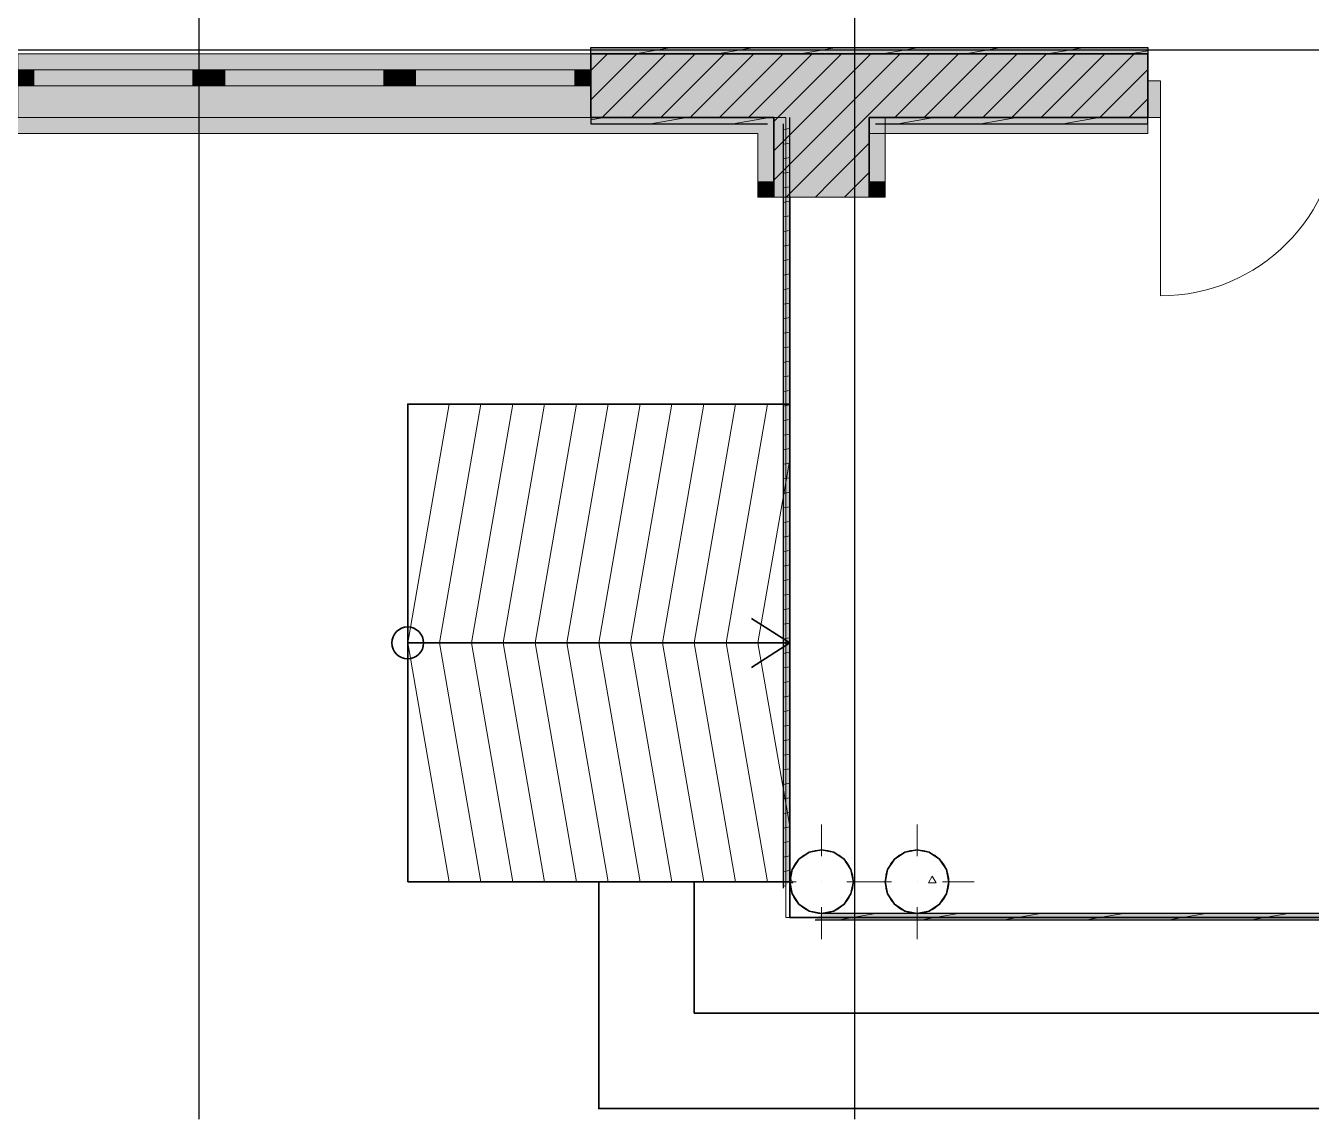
# Model space of a CAD drawing. Header units: inches. Extents: x 99 to 83418, y 65 to 21631.
# Drawn here: x 25828 to 29867, y 7742 to 11176 of the extents above; entities that cross this region are included whole.
import ezdxf

# ---------------------------------------------------------------- set-up
doc = ezdxf.new("R2010")
doc.units = ezdxf.units.IN
doc.header["$MEASUREMENT"] = 0
doc.layers.add('A-Place', color=50, linetype='Continuous')
doc.layers.add('PDF_Structural - Bearing', color=7, linetype='Continuous')
doc.layers.add('PDF_Interior$-$Furniture$', color=7, linetype='Continuous', true_color=0x573938)

msp = doc.modelspace()

# ---------------------------------------------------------------- linework, layer by layer
at = {"layer": 'A-Place'}
for p, q in [((26371.8, 19618.1), (26371.8, 7742)), ((28431.8, 19618.1), (28431.8, 7742)), ((41009.1, 11099.6), (7459.3, 11099.6))]:
    msp.add_line(p, q, dxfattribs=at)
at = {"layer": 'PDF_Interior$-$Furniture$', "color": 126, "lineweight": 25, "true_color": 0x008060}
msp.add_lwpolyline([(29353, 11088.1), (27602.9, 11088.1), (27602.9, 11108.1), (29353, 11108.1)], close=True, dxfattribs=at)
at = {"layer": 'PDF_Interior$-$Furniture$', "color": 121, "lineweight": 13, "true_color": 0x80ffdf}
for points in [[(27743.4, 11088.1), (27856.9, 11108.1)], [(28002.6, 11088.1), (28116, 11108.1)], [(28261.7, 11088.1), (28375.1, 11108.1)], [(28520.9, 11088.1), (28634.3, 11108.1)], [(28780, 11088.1), (28893.4, 11108.1)], [(29039.2, 11088.1), (29152.6, 11108.1)], [(29298.3, 11088.1), (29353, 11097.8)], [(27645.8, 10888.1), (27602.9, 10880.6)], [(27904.9, 10888.1), (27791.5, 10868.1)], [(28164, 10888.1), (28050.6, 10868.1)], [(28682.3, 10888.1), (28568.9, 10868.1)], [(28941.5, 10888.1), (28828.1, 10868.1)], [(29200.6, 10888.1), (29087.2, 10868.1)], [(29353, 10869.3), (29346.3, 10868.1)], [(28227.9, 10853.7), (28207.9, 10850.1)], [(28227.9, 10808), (28207.9, 10804.5)], [(28227.9, 10762.3), (28207.9, 10758.8)], [(28227.9, 10716.6), (28207.9, 10713.1)], [(28227.9, 10670.9), (28207.9, 10667.4)], [(28227.9, 10625.2), (28207.9, 10621.7)], [(28227.9, 10579.5), (28207.9, 10576)], [(28227.9, 10533.8), (28207.9, 10530.3)], [(28227.9, 10488.1), (28207.9, 10484.6)], [(28227.9, 10442.4), (28207.9, 10438.9)], [(28227.9, 10396.7), (28207.9, 10393.2)], [(28227.9, 10351), (28207.9, 10347.5)], [(28227.9, 10305.3), (28207.9, 10301.8)], [(28227.9, 10259.7), (28207.9, 10256.1)], [(28227.9, 10214), (28207.9, 10210.4)], [(28227.9, 10168.3), (28207.9, 10164.7)], [(28227.9, 10122.6), (28207.9, 10119)], [(28227.9, 10076.9), (28207.9, 10073.3)], [(28227.9, 10031.2), (28207.9, 10027.7)], [(28227.9, 9985.5), (28207.9, 9982)], [(28227.9, 9939.8), (28207.9, 9936.3)], [(28227.9, 9894.1), (28207.9, 9890.6)], [(28227.9, 9848.4), (28207.9, 9844.9)], [(28227.9, 9802.7), (28207.9, 9799.2)], [(28227.9, 9757), (28207.9, 9753.5)], [(28227.9, 9711.3), (28207.9, 9707.8)], [(28227.9, 9665.6), (28207.9, 9662.1)], [(28227.9, 9619.9), (28207.9, 9616.4)], [(28227.9, 9574.2), (28207.9, 9570.7)], [(28227.9, 9528.5), (28207.9, 9525)], [(28227.9, 9482.8), (28207.9, 9479.3)], [(28227.9, 9437.2), (28207.9, 9433.6)], [(28227.9, 9391.5), (28207.9, 9387.9)], [(28227.9, 9345.8), (28207.9, 9342.2)], [(28227.9, 9300.1), (28207.9, 9296.5)], [(28227.9, 9254.4), (28207.9, 9250.9)], [(28227.9, 9208.7), (28207.9, 9205.2)], [(28227.9, 9163), (28207.9, 9159.5)], [(28227.9, 9117.3), (28207.9, 9113.8)], [(28227.9, 9071.6), (28207.9, 9068.1)], [(28227.9, 9025.9), (28207.9, 9022.4)], [(28227.9, 8980.2), (28207.9, 8976.7)], [(28227.9, 8934.5), (28207.9, 8931)], [(28227.9, 8888.8), (28207.9, 8885.3)], [(28227.9, 8843.1), (28207.9, 8839.6)], [(28227.9, 8797.4), (28207.9, 8793.9)], [(28227.9, 8751.7), (28207.9, 8748.2)], [(28227.9, 8706), (28207.9, 8702.5)], [(28227.9, 8660.4), (28207.9, 8656.8)], [(28227.9, 8614.7), (28207.9, 8611.1)], [(28227.9, 8569), (28207.9, 8565.4)], [(28227.9, 8523.3), (28207.9, 8519.7)], [(28215.1, 8475.3), (28207.9, 8474.1)], [(28497.9, 8388.1), (28384.5, 8368.1)], [(28757.1, 8388.1), (28643.7, 8368.1)], [(29016.2, 8388.1), (28902.8, 8368.1)], [(29275.4, 8388.1), (29161.9, 8368.1)], [(29534.5, 8388.1), (29421.1, 8368.1)], [(29793.7, 8388.1), (29680.2, 8368.1)]]:
    msp.add_lwpolyline(points, dxfattribs=at)
at = {"layer": 'PDF_Interior$-$Furniture$', "color": 126, "lineweight": 25, "true_color": 0x008060}
for points in [[(28177.9, 10888.1), (27602.9, 10888.1), (27602.9, 10868.1), (28157.9, 10868.1)], [(28207.9, 10868.1), (28207.9, 8468.1)], [(28227.9, 8488.1), (28227.9, 10888.1)], [(28497.9, 10868.1), (29353, 10868.1), (29353, 10888.1), (28477.9, 10888.1)], [(28307.9, 8368.1), (31597.9, 8368.1)], [(31577.9, 8388.1), (28327.9, 8388.1)]]:
    msp.add_lwpolyline(points, dxfattribs=at)
at = {"layer": 'PDF_Interior$-$Furniture$', "color": 7, "lineweight": 0, "true_color": 0xffffff, "transparency": 33554559}
for points in [[(29353, 11108.1), (27602.9, 11108.1), (29353, 11088.1), (27602.9, 11088.1)], [(28157.9, 10868.1), (28177.9, 10888.1), (27602.9, 10868.1), (27602.9, 10888.1)], [(28207.9, 8468.1), (28227.9, 8488.1), (28207.9, 10868.1), (28227.9, 10888.1)], [(28477.9, 10888.1), (28497.9, 10868.1), (29353, 10888.1), (29353, 10868.1)], [(31597.9, 8368.1), (31577.9, 8388.1), (28307.9, 8368.1), (28327.9, 8388.1)]]:
    msp.add_solid(points, dxfattribs=at)
at = {"layer": 'PDF_Structural - Bearing', "color": 123, "lineweight": 18, "true_color": 0x71cebe}
msp.add_lwpolyline([(11977.9, 19838.1), (11977.9, 10888.1), (28215.4, 10888.1), (28215.4, 8375.6), (31690.3, 8375.6), (31690.3, 10888.1), (38178, 10888.1), (38178, 19838.1)], close=True, dxfattribs=at)
at = {"layer": 'PDF_Structural - Bearing', "lineweight": 13}
for points in [[(25802.9, 11088.1), (27602.9, 11088.1), (27602.9, 11038.1), (27602.9, 10988.1), (27602.9, 11038.1), (27552.9, 11038.1), (27552.9, 10988.1), (27602.9, 10988.1), (27602.9, 10888.1), (25802.9, 10888.1), (25802.9, 10988.1), (25802.9, 11038.1)], [(25802.9, 11038.1), (25852.9, 11038.1), (25852.9, 10988.1), (25802.9, 10988.1)], [(26402.9, 11038.1), (26452.9, 11038.1), (26452.9, 10988.1), (26402.9, 10988.1), (26352.9, 10988.1), (26352.9, 11038.1)], [(27002.9, 11038.1), (27052.9, 11038.1), (27052.9, 10988.1), (27002.9, 10988.1), (26952.9, 10988.1), (26952.9, 11038.1)]]:
    msp.add_lwpolyline(points, close=True, dxfattribs=at)
at = {"layer": 'PDF_Structural - Bearing', "color": 11, "lineweight": 9, "true_color": 0xfe847a}
for points in [[(27602.9, 10943.6), (27747.3, 11088.1)], [(27602.9, 11035.6), (27655.4, 11088.1)], [(27639.3, 10888.1), (27839.3, 11088.1)], [(27731.2, 10888.1), (27931.2, 11088.1)], [(27823.1, 10888.1), (28023.1, 11088.1)], [(27915, 10888.1), (28115, 11088.1)], [(28007, 10888.1), (28207, 11088.1)], [(28098.9, 10888.1), (28298.9, 11088.1)], [(28177.9, 10691.3), (28374.7, 10888.1), (28574.7, 11088.1)], [(28177.9, 10783.2), (28282.7, 10888.1), (28482.7, 11088.1)], [(28177.9, 10875.2), (28190.8, 10888.1), (28390.8, 11088.1)], [(28216.6, 10638.1), (28266.6, 10688.1), (28466.6, 10888.1), (28666.6, 11088.1)], [(28558.5, 10888.1), (28758.5, 11088.1)], [(28650.4, 10888.1), (28850.4, 11088.1)], [(28742.4, 10888.1), (28942.4, 11088.1)], [(28834.3, 10888.1), (29034.3, 11088.1)], [(28926.2, 10888.1), (29126.2, 11088.1)], [(29018.1, 10888.1), (29218.1, 11088.1)], [(29110, 10888.1), (29310, 11088.1)], [(29202, 10888.1), (29353, 11039.1)], [(29293.9, 10888.1), (29353, 10947.2)], [(28308.5, 10638.1), (28358.5, 10688.1), (28477.9, 10807.5)], [(28400.4, 10638.1), (28450.4, 10688.1), (28477.9, 10715.5)]]:
    msp.add_lwpolyline(points, dxfattribs=at)
at = {"layer": 'PDF_Structural - Bearing', "lineweight": 35}
for points in [[(28177.9, 10688.1), (28177.9, 10638.1), (28177.9, 10688.1), (28177.9, 10888.1), (27602.9, 10888.1), (27602.9, 10988.1), (27602.9, 11038.1), (27602.9, 11088.1), (29353, 11088.1), (29353, 11003.1), (29353, 11088.1), (29316, 11088.1), (29353, 11088.1)], [(29353, 10888.1), (29316, 10888.1), (29353, 10888.1), (29353, 11003.1), (29353, 11088.1), (29316, 11088.1)], [(28477.9, 10688.1), (28477.9, 10638.1), (28477.9, 10688.1), (28477.9, 10888.1), (29353, 10888.1), (29353, 11003.1), (29353, 10888.1), (29316, 10888.1)], [(28227.9, 10638.1), (28227.9, 8375.6), (31702.9, 8375.7), (31702.9, 10838.2)], [(27027.9, 9238.1), (28227.9, 9238.1), (28107.7, 9315.2)], [(28227.9, 9238.1), (28107.7, 9161)], [(32340.4, 8488.1), (32340.4, 7775.6), (27627.9, 7775.6), (27627.9, 8488.1)], [(32040.4, 8488.1), (32040.4, 8075.6), (27927.9, 8075.6), (27927.9, 8488.1)]]:
    msp.add_lwpolyline(points, dxfattribs=at)
at = {"layer": 'PDF_Structural - Bearing', "lineweight": 13}
for points in [[(25852.9, 11038.1), (26352.9, 11038.1)], [(26452.9, 11038.1), (26952.9, 11038.1)], [(27052.9, 11038.1), (27552.9, 11038.1)], [(26352.9, 10988.1), (25852.9, 10988.1)], [(26952.9, 10988.1), (26452.9, 10988.1)], [(27552.9, 10988.1), (27052.9, 10988.1)]]:
    msp.add_lwpolyline(points, dxfattribs=at)
at = {"layer": 'PDF_Structural - Bearing', "color": 30, "lineweight": 20, "true_color": 0xff6600}
msp.add_lwpolyline([(29353, 10888.1), (29393, 10888.1), (29393, 11003.1), (29353, 11003.1)], close=True, dxfattribs=at)
at = {"layer": 'PDF_Structural - Bearing', "color": 251, "lineweight": 18, "true_color": 0x6a6a6a}
for points in [[(24927.9, 10638.1), (25227.9, 10638.1), (25277.9, 10638.1), (25277.9, 10838.1), (28127.9, 10838.1), (28127.9, 10688.1), (28127.9, 10638.1), (28527.9, 10638.1), (28527.9, 10688.1), (28527.9, 10888.1), (28477.9, 10888.1), (28477.9, 10688.1)], [(28177.9, 10688.1), (28177.9, 10888.1), (28127.9, 10888.1), (25227.9, 10888.1), (25227.9, 10838.1), (25227.9, 10688.1)], [(28177.9, 10638.1), (28477.9, 10638.1)]]:
    msp.add_lwpolyline(points, dxfattribs=at)
msp.add_lwpolyline([(29353, 10888.1), (28478.1, 10888.1), (28478.1, 10838.1), (29353, 10838.1)], close=True, dxfattribs=at)
at = {"layer": 'PDF_Structural - Bearing', "color": 30, "lineweight": 18, "true_color": 0xff6600}
msp.add_lwpolyline([(29393, 10888.1), (29393, 10328.1, 0.414208), (29953, 10888.1, 0.414241), (30513, 10328.1), (30513, 10888.1)], format="xyb", dxfattribs=at)
at = {"layer": 'PDF_Structural - Bearing', "lineweight": 35}
msp.add_lwpolyline([(27027.9, 8488.1), (28227.9, 8488.1), (28227.9, 9988.1), (27027.9, 9988.1)], close=True, dxfattribs=at)
at = {"layer": 'PDF_Structural - Bearing', "color": 8, "lineweight": 15, "true_color": 0x7f7f7f}
for points in [[(27158.1, 8488.1), (27027.9, 9238.1), (27158.1, 9988.1)], [(27258.1, 8488.1), (27127.9, 9238.1), (27258.1, 9988.1)], [(27358.1, 8488.1), (27227.9, 9238.1), (27358.1, 9988.1)], [(27458.1, 8488.1), (27327.9, 9238.1), (27458.1, 9988.1)], [(27558.1, 8488.1), (27427.9, 9238.1), (27558.1, 9988.1)], [(27658.1, 8488.1), (27527.9, 9238.1), (27658.1, 9988.1)], [(27758.1, 8488.1), (27627.9, 9238.1), (27758.1, 9988.1)], [(27858.1, 8488.1), (27727.9, 9238.1), (27858.1, 9988.1)], [(27958.1, 8488.1), (27827.9, 9238.1), (27958.1, 9988.1)], [(28058.1, 8488.1), (27927.9, 9238.1), (28058.1, 9988.1)], [(28158.1, 8488.1), (28027.9, 9238.1), (28158.1, 9988.1)], [(28227.9, 8662.2), (28127.9, 9238.1), (28227.9, 9814)]]:
    msp.add_lwpolyline(points, dxfattribs=at)
at = {"layer": 'PDF_Structural - Bearing', "color": 1, "lineweight": 0}
for points in [[(28327.9, 8568.1), (28327.9, 8668.1)], [(28627.9, 8568.1), (28627.9, 8668.1)], [(28247.9, 8488.1), (28147.9, 8488.1)], [(28327.9, 8488.1), (28327.9, 8488.1)], [(28407.9, 8488.1), (28507.9, 8488.1)], [(28547.9, 8488.1), (28447.9, 8488.1)], [(28627.9, 8488.1), (28627.9, 8488.1)], [(28707.9, 8488.1), (28807.9, 8488.1)], [(28327.9, 8408.1), (28327.9, 8308.1)], [(28627.9, 8408.1), (28627.9, 8308.1)]]:
    msp.add_lwpolyline(points, dxfattribs=at)
at = {"layer": 'PDF_Structural - Bearing', "color": 14, "lineweight": 35, "true_color": 0xa80f02}
for points in [[(28227.9, 8488.1), (28235.5, 8449.8), (28257.1, 8417.4), (28289.6, 8395.7), (28327.9, 8388.1), (28366.1, 8395.7), (28398.6, 8417.4), (28420.2, 8449.8), (28427.9, 8488.1), (28420.2, 8526.4), (28398.6, 8558.8), (28366.1, 8580.5), (28327.9, 8588.1), (28289.6, 8580.5), (28257.1, 8558.8), (28235.5, 8526.4)], [(28527.9, 8488.1), (28535.5, 8449.8), (28557.1, 8417.4), (28589.6, 8395.7), (28627.9, 8388.1), (28666.1, 8395.7), (28698.6, 8417.4), (28720.2, 8449.8), (28727.9, 8488.1), (28720.2, 8526.4), (28698.6, 8558.8), (28666.1, 8580.5), (28627.9, 8588.1), (28589.6, 8580.5), (28557.1, 8558.8), (28535.5, 8526.4)]]:
    msp.add_lwpolyline(points, close=True, dxfattribs=at)
at = {"layer": 'PDF_Structural - Bearing', "color": 85, "lineweight": 9, "true_color": 0x68b353}
msp.add_lwpolyline([(28230, 8498.9), (28238.2, 8484.7), (28228.5, 8484.7)], dxfattribs=at)
msp.add_lwpolyline([(28688.2, 8484.7), (28663.8, 8484.7), (28676, 8505.9)], close=True, dxfattribs=at)
at = {"layer": 'PDF_Structural - Bearing', "lineweight": 35}
msp.add_circle((27027.8, 9238.1), 50, dxfattribs=at)
at = {"layer": 'PDF_Structural - Bearing', "lineweight": 0}
for centre in [(28327.9, 8488.1), (28627.9, 8488.1)]:
    msp.add_circle(centre, 100, dxfattribs=at)
at = {"layer": 'PDF_Structural - Bearing', "color": 7, "lineweight": 0, "true_color": 0xffffff, "transparency": 33554559}
for points in [[(25802.9, 10888.1), (25802.9, 11088.1), (27602.9, 10888.1), (27602.9, 11088.1)], [(27602.9, 10888.1), (27602.9, 11088.1), (29353, 10888.1), (29353, 11088.1)], [(25802.9, 11038.1), (25802.9, 10988.1), (25852.9, 11038.1), (25852.9, 10988.1)], [(26352.9, 10988.1), (26352.9, 11038.1), (25852.9, 10988.1), (25852.9, 11038.1)], [(26402.9, 10988.1), (26402.9, 11038.1), (26352.9, 10988.1), (26352.9, 11038.1)], [(26402.9, 11038.1), (26402.9, 10988.1), (26452.9, 11038.1), (26452.9, 10988.1)], [(26952.9, 10988.1), (26952.9, 11038.1), (26452.9, 10988.1), (26452.9, 11038.1)], [(27002.9, 10988.1), (27002.9, 11038.1), (26952.9, 10988.1), (26952.9, 11038.1)], [(27002.9, 11038.1), (27002.9, 10988.1), (27052.9, 11038.1), (27052.9, 10988.1)], [(27552.9, 10988.1), (27552.9, 11038.1), (27052.9, 10988.1), (27052.9, 11038.1)], [(27602.9, 10988.1), (27602.9, 11038.1), (27552.9, 10988.1), (27552.9, 11038.1)], [(29353, 10888.1), (29393, 10888.1), (29353, 11003.1), (29393, 11003.1)], [(28127.9, 10888.1), (28127.9, 10838.1), (25227.9, 10888.1), (25227.9, 10838.1)], [(28177.9, 10688.1), (28127.9, 10688.1), (28177.9, 10888.1), (28127.9, 10888.1)], [(28477.9, 10688.1), (28177.9, 10688.1), (28477.9, 10888.1), (28177.9, 10888.1)], [(28527.9, 10688.1), (28477.9, 10688.1), (28527.9, 10888.1), (28477.9, 10888.1)], [(29353, 10888.1), (29353, 10838.1), (28478.1, 10888.1), (28478.1, 10838.1)], [(28177.9, 10688.1), (28177.9, 10638.1), (28127.9, 10638.1)], [(28177.9, 10688.1), (28127.9, 10638.1), (28127.9, 10688.1)], [(28177.9, 10638.1), (28177.9, 10688.1), (28477.9, 10638.1), (28477.9, 10688.1)], [(28477.9, 10688.1), (28527.9, 10638.1), (28477.9, 10638.1)], [(28527.9, 10688.1), (28527.9, 10638.1), (28477.9, 10688.1)]]:
    msp.add_solid(points, dxfattribs=at)

doc.saveas('drawing.dxf')
